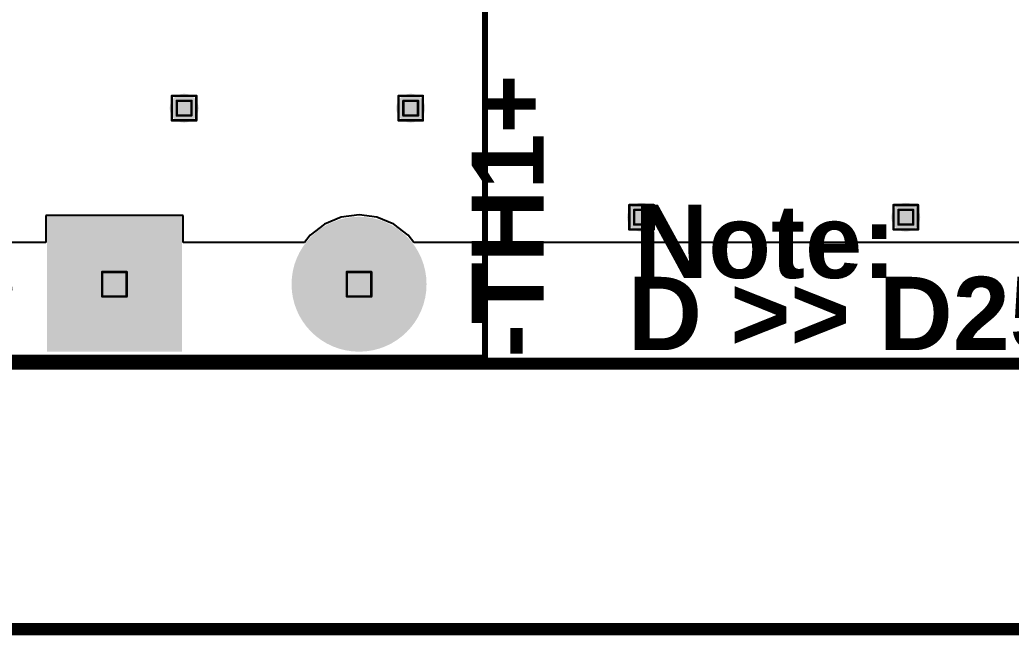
# Model space of a CAD drawing. Header units: inches. Extents: x -0.3 to 9.9, y -0.4 to 5.
# Drawn here: x 3.425 to 4.235, y -0.344 to 0.159 of the extents above; entities that cross this region are included whole.
import ezdxf

# ---------------------------------------------------------------- set-up
doc = ezdxf.new("R2010")
doc.units = ezdxf.units.IN
doc.header["$MEASUREMENT"] = 0
for name, color, linetype in [('Board Outline', 216, 'Continuous'), ('Bottom Layer', 5, 'Continuous'), ('Bottom Solder', 6, 'Continuous'), ('Dimension', 6, 'Continuous'), ('Drill Drawing', 1, 'Continuous'), ('Multi-Layer', 9, 'Continuous'), ('Pad Holes', 156, 'Continuous'), ('Top Layer', 1, 'Continuous'), ('Top Overlay', 2, 'Continuous'), ('Top Solder', 216, 'Continuous'), ('Via Holes', 16, 'Continuous')]:
    doc.layers.add(name, color=color, linetype=linetype)
doc.styles.add('Arial', font='', dxfattribs={"height": 0.2})
doc.styles.add('Arial_Bold', font='', dxfattribs={"height": 0.2})
doc.styles.get('Arial').set_extended_font_data('Arial')
doc.styles.get('Arial_Bold').set_extended_font_data('Arial', bold=True)

# ---------------------------------------------------------------- blocks, each defined once
blk = doc.blocks.new('HA0200500000G_10')
at = {"layer": 'Bottom Layer'}
h = blk.add_hatch(color=5, dxfattribs=at)
edge = h.paths.add_edge_path()
edge.add_arc((-0.1, 0.15), 0.05118, 0, 360)
h = blk.add_hatch(color=5, dxfattribs=at)
edge = h.paths.add_edge_path()
edge.add_arc((0.1, 0.15), 0.05118, 0, 360)
blk.add_hatch(color=5, dxfattribs=at).paths.add_polyline_path([(-0.15118, -0.09882), (-0.04882, -0.09882), (-0.04882, -0.20118), (-0.15118, -0.20118)])
h = blk.add_hatch(color=5, dxfattribs=at)
edge = h.paths.add_edge_path()
edge.add_arc((0.1, -0.15), 0.05118, 0, 360)
at = {"layer": 'Bottom Solder'}
h = blk.add_hatch(color=6, dxfattribs=at)
edge = h.paths.add_edge_path()
edge.add_arc((-0.1, 0.15), 0.05518, 0, 360)
h = blk.add_hatch(color=6, dxfattribs=at)
edge = h.paths.add_edge_path()
edge.add_arc((0.1, 0.15), 0.05518, 0, 360)
blk.add_hatch(color=6, dxfattribs=at).paths.add_polyline_path([(-0.15518, -0.09482), (-0.04482, -0.09482), (-0.04482, -0.20518), (-0.15518, -0.20518)])
h = blk.add_hatch(color=6, dxfattribs=at)
edge = h.paths.add_edge_path()
edge.add_arc((0.1, -0.15), 0.05518, 0, 360)
at = {"layer": 'Multi-Layer'}
h = blk.add_hatch(color=9, dxfattribs=at)
edge = h.paths.add_edge_path()
edge.add_arc((-0.1, 0.15), 0.05118, 0, 360)
h = blk.add_hatch(color=9, dxfattribs=at)
edge = h.paths.add_edge_path()
edge.add_arc((0.1, 0.15), 0.05118, 0, 360)
blk.add_hatch(color=9, dxfattribs=at).paths.add_polyline_path([(-0.15118, -0.09882), (-0.04882, -0.09882), (-0.04882, -0.20118), (-0.15118, -0.20118)])
h = blk.add_hatch(color=9, dxfattribs=at)
edge = h.paths.add_edge_path()
edge.add_arc((0.1, -0.15), 0.05118, 0, 360)
at = {"layer": 'Pad Holes'}
h = blk.add_hatch(color=7, dxfattribs=at)
edge = h.paths.add_edge_path()
edge.add_arc((-0.1, 0.15), 0.02559, 0, 360)
h = blk.add_hatch(color=7, dxfattribs=at)
edge = h.paths.add_edge_path()
edge.add_arc((0.1, 0.15), 0.02559, 0, 360)
h = blk.add_hatch(color=7, dxfattribs=at)
edge = h.paths.add_edge_path()
edge.add_arc((-0.1, -0.15), 0.02559, 0, 360)
h = blk.add_hatch(color=7, dxfattribs=at)
edge = h.paths.add_edge_path()
edge.add_arc((0.1, -0.15), 0.02559, 0, 360)
at = {"layer": 'Top Layer'}
h = blk.add_hatch(color=1, dxfattribs=at)
edge = h.paths.add_edge_path()
edge.add_arc((-0.1, 0.15), 0.05118, 0, 360)
h = blk.add_hatch(color=1, dxfattribs=at)
edge = h.paths.add_edge_path()
edge.add_arc((0.1, 0.15), 0.05118, 0, 360)
blk.add_hatch(color=1, dxfattribs=at).paths.add_polyline_path([(-0.15118, -0.09882), (-0.04882, -0.09882), (-0.04882, -0.20118), (-0.15118, -0.20118)])
h = blk.add_hatch(color=1, dxfattribs=at)
edge = h.paths.add_edge_path()
edge.add_arc((0.1, -0.15), 0.05118, 0, 360)
at = {"layer": 'Top Solder'}
h = blk.add_hatch(color=216, dxfattribs=at)
edge = h.paths.add_edge_path()
edge.add_arc((-0.1, 0.15), 0.05518, 0, 360)
h = blk.add_hatch(color=216, dxfattribs=at)
edge = h.paths.add_edge_path()
edge.add_arc((0.1, 0.15), 0.05518, 0, 360)
blk.add_hatch(color=216, dxfattribs=at).paths.add_polyline_path([(-0.15518, -0.09482), (-0.04482, -0.09482), (-0.04482, -0.20518), (-0.15518, -0.20518)])
h = blk.add_hatch(color=216, dxfattribs=at)
edge = h.paths.add_edge_path()
edge.add_arc((0.1, -0.15), 0.05518, 0, 360)
at = {"layer": 'Top Overlay'}
for points in [[(-0.301, 0.212, 0.005, 0.005, 0), (0.203, 0.212, 0.005, 0.005, 0)], [(-0.301, -0.21, 0.005, 0.005, 0), (-0.301, 0.212, 0.005, 0.005, 0)], [(0.203, -0.21, 0.005, 0.005, 0), (0.203, 0.212, 0.005, 0.005, 0)], [(-0.234, -0.202, 0.01, 0.01, 0), (-0.234, -0.171, 0.01, 0.01, 0)], [(-0.245, -0.191, 0.01, 0.01, 0), (-0.234, -0.202, 0.01, 0.01, 0)], [(-0.234, -0.202, 0.01, 0.01, 0), (-0.223, -0.191, 0.01, 0.01, 0)], [(-0.301, -0.21, 0.005, 0.005, 0), (-0.195, -0.21, 0.005, 0.005, 0)], [(-0.195, -0.21, 0.005, 0.005, 0), (0.203, -0.21, 0.005, 0.005, 0)]]:
    blk.add_lwpolyline(points, format="xyseb", dxfattribs=at)
for points in [[(-0.30225, 0.212, 0.0025, 0.0025, 1), (-0.29975, 0.212, 0.0025, 0.0025, 1)], [(-0.30225, 0.212, 0.0025, 0.0025, 1), (-0.29975, 0.212, 0.0025, 0.0025, 1)], [(0.20175, 0.212, 0.0025, 0.0025, 1), (0.20425, 0.212, 0.0025, 0.0025, 1)], [(0.20175, 0.212, 0.0025, 0.0025, 1), (0.20425, 0.212, 0.0025, 0.0025, 1)], [(-0.2365, -0.171, 0.005, 0.005, 1), (-0.2315, -0.171, 0.005, 0.005, 1)], [(-0.2475, -0.191, 0.005, 0.005, 1), (-0.2425, -0.191, 0.005, 0.005, 1)], [(-0.2255, -0.191, 0.005, 0.005, 1), (-0.2205, -0.191, 0.005, 0.005, 1)], [(-0.2365, -0.202, 0.005, 0.005, 1), (-0.2315, -0.202, 0.005, 0.005, 1)], [(-0.2365, -0.202, 0.005, 0.005, 1), (-0.2315, -0.202, 0.005, 0.005, 1)], [(-0.2365, -0.202, 0.005, 0.005, 1), (-0.2315, -0.202, 0.005, 0.005, 1)], [(-0.30225, -0.21, 0.0025, 0.0025, 1), (-0.29975, -0.21, 0.0025, 0.0025, 1)], [(-0.30225, -0.21, 0.0025, 0.0025, 1), (-0.29975, -0.21, 0.0025, 0.0025, 1)], [(-0.19625, -0.21, 0.0025, 0.0025, 1), (-0.19375, -0.21, 0.0025, 0.0025, 1)], [(-0.19625, -0.21, 0.0025, 0.0025, 1), (-0.19375, -0.21, 0.0025, 0.0025, 1)], [(0.20175, -0.21, 0.0025, 0.0025, 1), (0.20425, -0.21, 0.0025, 0.0025, 1)], [(0.20175, -0.21, 0.0025, 0.0025, 1), (0.20425, -0.21, 0.0025, 0.0025, 1)]]:
    blk.add_lwpolyline(points, format="xyseb", close=True, dxfattribs=at)
at = {"layer": 'Top Overlay', "style": 'Arial'}
blk.add_text('PCB Edge', height=0.015748, rotation=360, dxfattribs=at).set_placement((-0.285, -0.16075))

msp = doc.modelspace()

# ---------------------------------------------------------------- hatches: boundary and pattern name
at = {"layer": 'Bottom Layer'}
h = msp.add_hatch(color=5, dxfattribs=at)
edge = h.paths.add_edge_path()
edge.add_arc((3.559, 0.087), 0.01181, 0, 360)
h = msp.add_hatch(color=5, dxfattribs=at)
edge = h.paths.add_edge_path()
edge.add_arc((3.74423, 0.087), 0.01181, 0, 360)
h = msp.add_hatch(color=5, dxfattribs=at)
edge = h.paths.add_edge_path()
edge.add_arc((3.93295, -0.00223), 0.01181, 0, 360)
h = msp.add_hatch(color=5, dxfattribs=at)
edge = h.paths.add_edge_path()
edge.add_arc((4.14895, -0.00223), 0.01181, 0, 360)
at = {"layer": 'Bottom Solder'}
h = msp.add_hatch(color=6, dxfattribs=at)
edge = h.paths.add_edge_path()
edge.add_arc((3.559, 0.087), 0.00591, 0, 360)
h = msp.add_hatch(color=6, dxfattribs=at)
edge = h.paths.add_edge_path()
edge.add_arc((3.74423, 0.087), 0.00591, 0, 360)
h = msp.add_hatch(color=6, dxfattribs=at)
edge = h.paths.add_edge_path()
edge.add_arc((3.93295, -0.00223), 0.00591, 0, 360)
h = msp.add_hatch(color=6, dxfattribs=at)
edge = h.paths.add_edge_path()
edge.add_arc((4.14895, -0.00223), 0.00591, 0, 360)
at = {"layer": 'Top Layer'}
h = msp.add_hatch(color=1, dxfattribs=at)
edge = h.paths.add_edge_path()
edge.add_arc((3.559, 0.087), 0.01181, 0, 360)
h = msp.add_hatch(color=1, dxfattribs=at)
edge = h.paths.add_edge_path()
edge.add_arc((3.74423, 0.087), 0.01181, 0, 360)
h = msp.add_hatch(color=1, dxfattribs=at)
edge = h.paths.add_edge_path()
edge.add_arc((3.93295, -0.00223), 0.01181, 0, 360)
h = msp.add_hatch(color=1, dxfattribs=at)
edge = h.paths.add_edge_path()
edge.add_arc((4.14895, -0.00223), 0.01181, 0, 360)
at = {"layer": 'Top Solder'}
h = msp.add_hatch(color=216, dxfattribs=at)
edge = h.paths.add_edge_path()
edge.add_arc((3.559, 0.087), 0.00591, 0, 360)
h = msp.add_hatch(color=216, dxfattribs=at)
edge = h.paths.add_edge_path()
edge.add_arc((3.74423, 0.087), 0.00591, 0, 360)
h = msp.add_hatch(color=216, dxfattribs=at)
edge = h.paths.add_edge_path()
edge.add_arc((3.93295, -0.00223), 0.00591, 0, 360)
h = msp.add_hatch(color=216, dxfattribs=at)
edge = h.paths.add_edge_path()
edge.add_arc((4.14895, -0.00223), 0.00591, 0, 360)
at = {"layer": 'Via Holes'}
h = msp.add_hatch(color=7, dxfattribs=at)
edge = h.paths.add_edge_path()
edge.add_arc((3.559, 0.087), 0.00591, 0, 360)
h = msp.add_hatch(color=7, dxfattribs=at)
edge = h.paths.add_edge_path()
edge.add_arc((3.74423, 0.087), 0.00591, 0, 360)
h = msp.add_hatch(color=7, dxfattribs=at)
edge = h.paths.add_edge_path()
edge.add_arc((3.93295, -0.00223), 0.00591, 0, 360)
h = msp.add_hatch(color=7, dxfattribs=at)
edge = h.paths.add_edge_path()
edge.add_arc((4.14895, -0.00223), 0.00591, 0, 360)

# ---------------------------------------------------------------- linework, layer by layer
at = {"layer": 'Board Outline'}
msp.add_lwpolyline([(-0.11718, -0.122, 0.01, 0.01, 0), (4.62523, -0.122, 0.01, 0.01, 0)], format="xyseb", dxfattribs=at)
at = {"layer": 'Bottom Layer'}
for p, q in [((3.55818, -0.00082), (3.44582, -0.00082)), ((3.44582, -0.00082), (3.44582, -0.023)), ((3.55818, -0.023), (3.55818, -0.00082)), ((3.67367, -0.00793), (3.66193, -0.01693)), ((3.68733, -0.00226), (3.67367, -0.00793)), ((3.702, -0.00033), (3.68733, -0.00226)), ((3.71667, -0.00226), (3.702, -0.00033)), ((3.73033, -0.00793), (3.71667, -0.00226)), ((3.74207, -0.01693), (3.73033, -0.00793)), ((3.44582, -0.023), (3.19948, -0.023)), ((3.65727, -0.023), (3.55818, -0.023)), ((3.66193, -0.01693), (3.65727, -0.023)), ((3.74673, -0.023), (3.74207, -0.01693)), ((4.4013, -0.023), (3.74673, -0.023))]:
    msp.add_line(p, q, dxfattribs=at)
at = {"layer": 'Dimension'}
msp.add_lwpolyline([(2.51894, -0.33905, 0.01, 0.01, 0), (4.62523, -0.33905, 0.01, 0.01, 0)], format="xyseb", dxfattribs=at)
at = {"layer": 'Drill Drawing'}
for points in [[(3.549, 0.097, 0.002, 0.002, 0), (3.569, 0.097, 0.002, 0.002, 0)], [(3.549, 0.077, 0.002, 0.002, 0), (3.549, 0.097, 0.002, 0.002, 0)], [(3.569, 0.077, 0.002, 0.002, 0), (3.569, 0.097, 0.002, 0.002, 0)], [(3.73423, 0.097, 0.002, 0.002, 0), (3.75423, 0.097, 0.002, 0.002, 0)], [(3.73423, 0.077, 0.002, 0.002, 0), (3.73423, 0.097, 0.002, 0.002, 0)], [(3.75423, 0.077, 0.002, 0.002, 0), (3.75423, 0.097, 0.002, 0.002, 0)], [(3.553, 0.093, 0.002, 0.002, 0), (3.565, 0.093, 0.002, 0.002, 0)], [(3.553, 0.081, 0.002, 0.002, 0), (3.553, 0.093, 0.002, 0.002, 0)], [(3.565, 0.081, 0.002, 0.002, 0), (3.565, 0.093, 0.002, 0.002, 0)], [(3.73823, 0.093, 0.002, 0.002, 0), (3.75023, 0.093, 0.002, 0.002, 0)], [(3.73823, 0.081, 0.002, 0.002, 0), (3.73823, 0.093, 0.002, 0.002, 0)], [(3.75023, 0.081, 0.002, 0.002, 0), (3.75023, 0.093, 0.002, 0.002, 0)], [(3.553, 0.081, 0.002, 0.002, 0), (3.565, 0.081, 0.002, 0.002, 0)], [(3.73823, 0.081, 0.002, 0.002, 0), (3.75023, 0.081, 0.002, 0.002, 0)], [(3.549, 0.077, 0.002, 0.002, 0), (3.569, 0.077, 0.002, 0.002, 0)], [(3.73423, 0.077, 0.002, 0.002, 0), (3.75423, 0.077, 0.002, 0.002, 0)], [(3.92295, 0.00777, 0.002, 0.002, 0), (3.94295, 0.00777, 0.002, 0.002, 0)], [(3.92295, -0.01223, 0.002, 0.002, 0), (3.92295, 0.00777, 0.002, 0.002, 0)], [(3.94295, -0.01223, 0.002, 0.002, 0), (3.94295, 0.00777, 0.002, 0.002, 0)], [(4.13895, 0.00777, 0.002, 0.002, 0), (4.15895, 0.00777, 0.002, 0.002, 0)], [(4.13895, -0.01223, 0.002, 0.002, 0), (4.13895, 0.00777, 0.002, 0.002, 0)], [(4.15895, -0.01223, 0.002, 0.002, 0), (4.15895, 0.00777, 0.002, 0.002, 0)], [(3.92695, 0.00377, 0.002, 0.002, 0), (3.93895, 0.00377, 0.002, 0.002, 0)], [(3.92695, -0.00823, 0.002, 0.002, 0), (3.92695, 0.00377, 0.002, 0.002, 0)], [(3.93895, -0.00823, 0.002, 0.002, 0), (3.93895, 0.00377, 0.002, 0.002, 0)], [(4.14295, 0.00377, 0.002, 0.002, 0), (4.15495, 0.00377, 0.002, 0.002, 0)], [(4.14295, -0.00823, 0.002, 0.002, 0), (4.14295, 0.00377, 0.002, 0.002, 0)], [(4.15495, -0.00823, 0.002, 0.002, 0), (4.15495, 0.00377, 0.002, 0.002, 0)], [(3.92695, -0.00823, 0.002, 0.002, 0), (3.93895, -0.00823, 0.002, 0.002, 0)], [(4.14295, -0.00823, 0.002, 0.002, 0), (4.15495, -0.00823, 0.002, 0.002, 0)], [(3.92295, -0.01223, 0.002, 0.002, 0), (3.94295, -0.01223, 0.002, 0.002, 0)], [(4.13895, -0.01223, 0.002, 0.002, 0), (4.15895, -0.01223, 0.002, 0.002, 0)], [(3.492, -0.047, 0.002, 0.002, 0), (3.512, -0.047, 0.002, 0.002, 0)], [(3.492, -0.067, 0.002, 0.002, 0), (3.492, -0.047, 0.002, 0.002, 0)], [(3.512, -0.067, 0.002, 0.002, 0), (3.512, -0.047, 0.002, 0.002, 0)], [(3.692, -0.047, 0.002, 0.002, 0), (3.712, -0.047, 0.002, 0.002, 0)], [(3.692, -0.067, 0.002, 0.002, 0), (3.692, -0.047, 0.002, 0.002, 0)], [(3.712, -0.067, 0.002, 0.002, 0), (3.712, -0.047, 0.002, 0.002, 0)], [(3.492, -0.067, 0.002, 0.002, 0), (3.512, -0.067, 0.002, 0.002, 0)], [(3.692, -0.067, 0.002, 0.002, 0), (3.712, -0.067, 0.002, 0.002, 0)]]:
    msp.add_lwpolyline(points, format="xyseb", dxfattribs=at)
for points in [[(3.5485, 0.097, 0.001, 0.001, 1), (3.5495, 0.097, 0.001, 0.001, 1)], [(3.5485, 0.097, 0.001, 0.001, 1), (3.5495, 0.097, 0.001, 0.001, 1)], [(3.5685, 0.097, 0.001, 0.001, 1), (3.5695, 0.097, 0.001, 0.001, 1)], [(3.5685, 0.097, 0.001, 0.001, 1), (3.5695, 0.097, 0.001, 0.001, 1)], [(3.73373, 0.097, 0.001, 0.001, 1), (3.73473, 0.097, 0.001, 0.001, 1)], [(3.73373, 0.097, 0.001, 0.001, 1), (3.73473, 0.097, 0.001, 0.001, 1)], [(3.75373, 0.097, 0.001, 0.001, 1), (3.75473, 0.097, 0.001, 0.001, 1)], [(3.75373, 0.097, 0.001, 0.001, 1), (3.75473, 0.097, 0.001, 0.001, 1)], [(3.5525, 0.093, 0.001, 0.001, 1), (3.5535, 0.093, 0.001, 0.001, 1)], [(3.5525, 0.093, 0.001, 0.001, 1), (3.5535, 0.093, 0.001, 0.001, 1)], [(3.5645, 0.093, 0.001, 0.001, 1), (3.5655, 0.093, 0.001, 0.001, 1)], [(3.5645, 0.093, 0.001, 0.001, 1), (3.5655, 0.093, 0.001, 0.001, 1)], [(3.73773, 0.093, 0.001, 0.001, 1), (3.73873, 0.093, 0.001, 0.001, 1)], [(3.73773, 0.093, 0.001, 0.001, 1), (3.73873, 0.093, 0.001, 0.001, 1)], [(3.74973, 0.093, 0.001, 0.001, 1), (3.75073, 0.093, 0.001, 0.001, 1)], [(3.74973, 0.093, 0.001, 0.001, 1), (3.75073, 0.093, 0.001, 0.001, 1)], [(3.5525, 0.081, 0.001, 0.001, 1), (3.5535, 0.081, 0.001, 0.001, 1)], [(3.5525, 0.081, 0.001, 0.001, 1), (3.5535, 0.081, 0.001, 0.001, 1)], [(3.5645, 0.081, 0.001, 0.001, 1), (3.5655, 0.081, 0.001, 0.001, 1)], [(3.5645, 0.081, 0.001, 0.001, 1), (3.5655, 0.081, 0.001, 0.001, 1)], [(3.73773, 0.081, 0.001, 0.001, 1), (3.73873, 0.081, 0.001, 0.001, 1)], [(3.73773, 0.081, 0.001, 0.001, 1), (3.73873, 0.081, 0.001, 0.001, 1)], [(3.74973, 0.081, 0.001, 0.001, 1), (3.75073, 0.081, 0.001, 0.001, 1)], [(3.74973, 0.081, 0.001, 0.001, 1), (3.75073, 0.081, 0.001, 0.001, 1)], [(3.5485, 0.077, 0.001, 0.001, 1), (3.5495, 0.077, 0.001, 0.001, 1)], [(3.5485, 0.077, 0.001, 0.001, 1), (3.5495, 0.077, 0.001, 0.001, 1)], [(3.5685, 0.077, 0.001, 0.001, 1), (3.5695, 0.077, 0.001, 0.001, 1)], [(3.5685, 0.077, 0.001, 0.001, 1), (3.5695, 0.077, 0.001, 0.001, 1)], [(3.73373, 0.077, 0.001, 0.001, 1), (3.73473, 0.077, 0.001, 0.001, 1)], [(3.73373, 0.077, 0.001, 0.001, 1), (3.73473, 0.077, 0.001, 0.001, 1)], [(3.75373, 0.077, 0.001, 0.001, 1), (3.75473, 0.077, 0.001, 0.001, 1)], [(3.75373, 0.077, 0.001, 0.001, 1), (3.75473, 0.077, 0.001, 0.001, 1)], [(3.92245, 0.00777, 0.001, 0.001, 1), (3.92345, 0.00777, 0.001, 0.001, 1)], [(3.92245, 0.00777, 0.001, 0.001, 1), (3.92345, 0.00777, 0.001, 0.001, 1)], [(3.94245, 0.00777, 0.001, 0.001, 1), (3.94345, 0.00777, 0.001, 0.001, 1)], [(3.94245, 0.00777, 0.001, 0.001, 1), (3.94345, 0.00777, 0.001, 0.001, 1)], [(4.13845, 0.00777, 0.001, 0.001, 1), (4.13945, 0.00777, 0.001, 0.001, 1)], [(4.13845, 0.00777, 0.001, 0.001, 1), (4.13945, 0.00777, 0.001, 0.001, 1)], [(4.15845, 0.00777, 0.001, 0.001, 1), (4.15945, 0.00777, 0.001, 0.001, 1)], [(4.15845, 0.00777, 0.001, 0.001, 1), (4.15945, 0.00777, 0.001, 0.001, 1)], [(3.92645, 0.00377, 0.001, 0.001, 1), (3.92745, 0.00377, 0.001, 0.001, 1)], [(3.92645, 0.00377, 0.001, 0.001, 1), (3.92745, 0.00377, 0.001, 0.001, 1)], [(3.93845, 0.00377, 0.001, 0.001, 1), (3.93945, 0.00377, 0.001, 0.001, 1)], [(3.93845, 0.00377, 0.001, 0.001, 1), (3.93945, 0.00377, 0.001, 0.001, 1)], [(4.14245, 0.00377, 0.001, 0.001, 1), (4.14345, 0.00377, 0.001, 0.001, 1)], [(4.14245, 0.00377, 0.001, 0.001, 1), (4.14345, 0.00377, 0.001, 0.001, 1)], [(4.15445, 0.00377, 0.001, 0.001, 1), (4.15545, 0.00377, 0.001, 0.001, 1)], [(4.15445, 0.00377, 0.001, 0.001, 1), (4.15545, 0.00377, 0.001, 0.001, 1)], [(3.92645, -0.00823, 0.001, 0.001, 1), (3.92745, -0.00823, 0.001, 0.001, 1)], [(3.92645, -0.00823, 0.001, 0.001, 1), (3.92745, -0.00823, 0.001, 0.001, 1)], [(3.93845, -0.00823, 0.001, 0.001, 1), (3.93945, -0.00823, 0.001, 0.001, 1)], [(3.93845, -0.00823, 0.001, 0.001, 1), (3.93945, -0.00823, 0.001, 0.001, 1)], [(4.14245, -0.00823, 0.001, 0.001, 1), (4.14345, -0.00823, 0.001, 0.001, 1)], [(4.14245, -0.00823, 0.001, 0.001, 1), (4.14345, -0.00823, 0.001, 0.001, 1)], [(4.15445, -0.00823, 0.001, 0.001, 1), (4.15545, -0.00823, 0.001, 0.001, 1)], [(4.15445, -0.00823, 0.001, 0.001, 1), (4.15545, -0.00823, 0.001, 0.001, 1)], [(3.92245, -0.01223, 0.001, 0.001, 1), (3.92345, -0.01223, 0.001, 0.001, 1)], [(3.92245, -0.01223, 0.001, 0.001, 1), (3.92345, -0.01223, 0.001, 0.001, 1)], [(3.94245, -0.01223, 0.001, 0.001, 1), (3.94345, -0.01223, 0.001, 0.001, 1)], [(3.94245, -0.01223, 0.001, 0.001, 1), (3.94345, -0.01223, 0.001, 0.001, 1)], [(4.13845, -0.01223, 0.001, 0.001, 1), (4.13945, -0.01223, 0.001, 0.001, 1)], [(4.13845, -0.01223, 0.001, 0.001, 1), (4.13945, -0.01223, 0.001, 0.001, 1)], [(4.15845, -0.01223, 0.001, 0.001, 1), (4.15945, -0.01223, 0.001, 0.001, 1)], [(4.15845, -0.01223, 0.001, 0.001, 1), (4.15945, -0.01223, 0.001, 0.001, 1)], [(3.4915, -0.047, 0.001, 0.001, 1), (3.4925, -0.047, 0.001, 0.001, 1)], [(3.4915, -0.047, 0.001, 0.001, 1), (3.4925, -0.047, 0.001, 0.001, 1)], [(3.5115, -0.047, 0.001, 0.001, 1), (3.5125, -0.047, 0.001, 0.001, 1)], [(3.5115, -0.047, 0.001, 0.001, 1), (3.5125, -0.047, 0.001, 0.001, 1)], [(3.6915, -0.047, 0.001, 0.001, 1), (3.6925, -0.047, 0.001, 0.001, 1)], [(3.6915, -0.047, 0.001, 0.001, 1), (3.6925, -0.047, 0.001, 0.001, 1)], [(3.7115, -0.047, 0.001, 0.001, 1), (3.7125, -0.047, 0.001, 0.001, 1)], [(3.7115, -0.047, 0.001, 0.001, 1), (3.7125, -0.047, 0.001, 0.001, 1)], [(3.4915, -0.067, 0.001, 0.001, 1), (3.4925, -0.067, 0.001, 0.001, 1)], [(3.4915, -0.067, 0.001, 0.001, 1), (3.4925, -0.067, 0.001, 0.001, 1)], [(3.5115, -0.067, 0.001, 0.001, 1), (3.5125, -0.067, 0.001, 0.001, 1)], [(3.5115, -0.067, 0.001, 0.001, 1), (3.5125, -0.067, 0.001, 0.001, 1)], [(3.6915, -0.067, 0.001, 0.001, 1), (3.6925, -0.067, 0.001, 0.001, 1)], [(3.6915, -0.067, 0.001, 0.001, 1), (3.6925, -0.067, 0.001, 0.001, 1)], [(3.7115, -0.067, 0.001, 0.001, 1), (3.7125, -0.067, 0.001, 0.001, 1)], [(3.7115, -0.067, 0.001, 0.001, 1), (3.7125, -0.067, 0.001, 0.001, 1)]]:
    msp.add_lwpolyline(points, format="xyseb", close=True, dxfattribs=at)
at = {"layer": 'Top Layer'}
for p, q in [((3.55818, -0.00082), (3.44582, -0.00082)), ((3.44582, -0.00082), (3.44582, -0.023)), ((3.55818, -0.023), (3.55818, -0.00082)), ((3.67367, -0.00793), (3.66193, -0.01693)), ((3.68733, -0.00226), (3.67367, -0.00793)), ((3.702, -0.00033), (3.68733, -0.00226)), ((3.71667, -0.00226), (3.702, -0.00033)), ((3.73033, -0.00793), (3.71667, -0.00226)), ((3.74207, -0.01693), (3.73033, -0.00793)), ((3.44582, -0.023), (3.19948, -0.023)), ((3.65727, -0.023), (3.55818, -0.023)), ((3.66193, -0.01693), (3.65727, -0.023)), ((3.74673, -0.023), (3.74207, -0.01693)), ((4.4013, -0.023), (3.74673, -0.023))]:
    msp.add_line(p, q, dxfattribs=at)

# ---------------------------------------------------------------- block references
msp.add_blockref('HA0200500000G_10', (3.602, 0.093))

# ---------------------------------------------------------------- texts
at = {"layer": 'Top Overlay', "style": 'Arial_Bold'}
for s, height, rotation, p in [('-TH1+', 0.059055, 90, (3.853, -0.117)), ('Note:', 0.06, 360, (3.927, -0.052)), ('D >> D25 to D29', 0.06, 360, (3.92185, -0.11094))]:
    msp.add_text(s, height=height, rotation=rotation, dxfattribs=at).set_placement(p)

doc.saveas('drawing.dxf')
